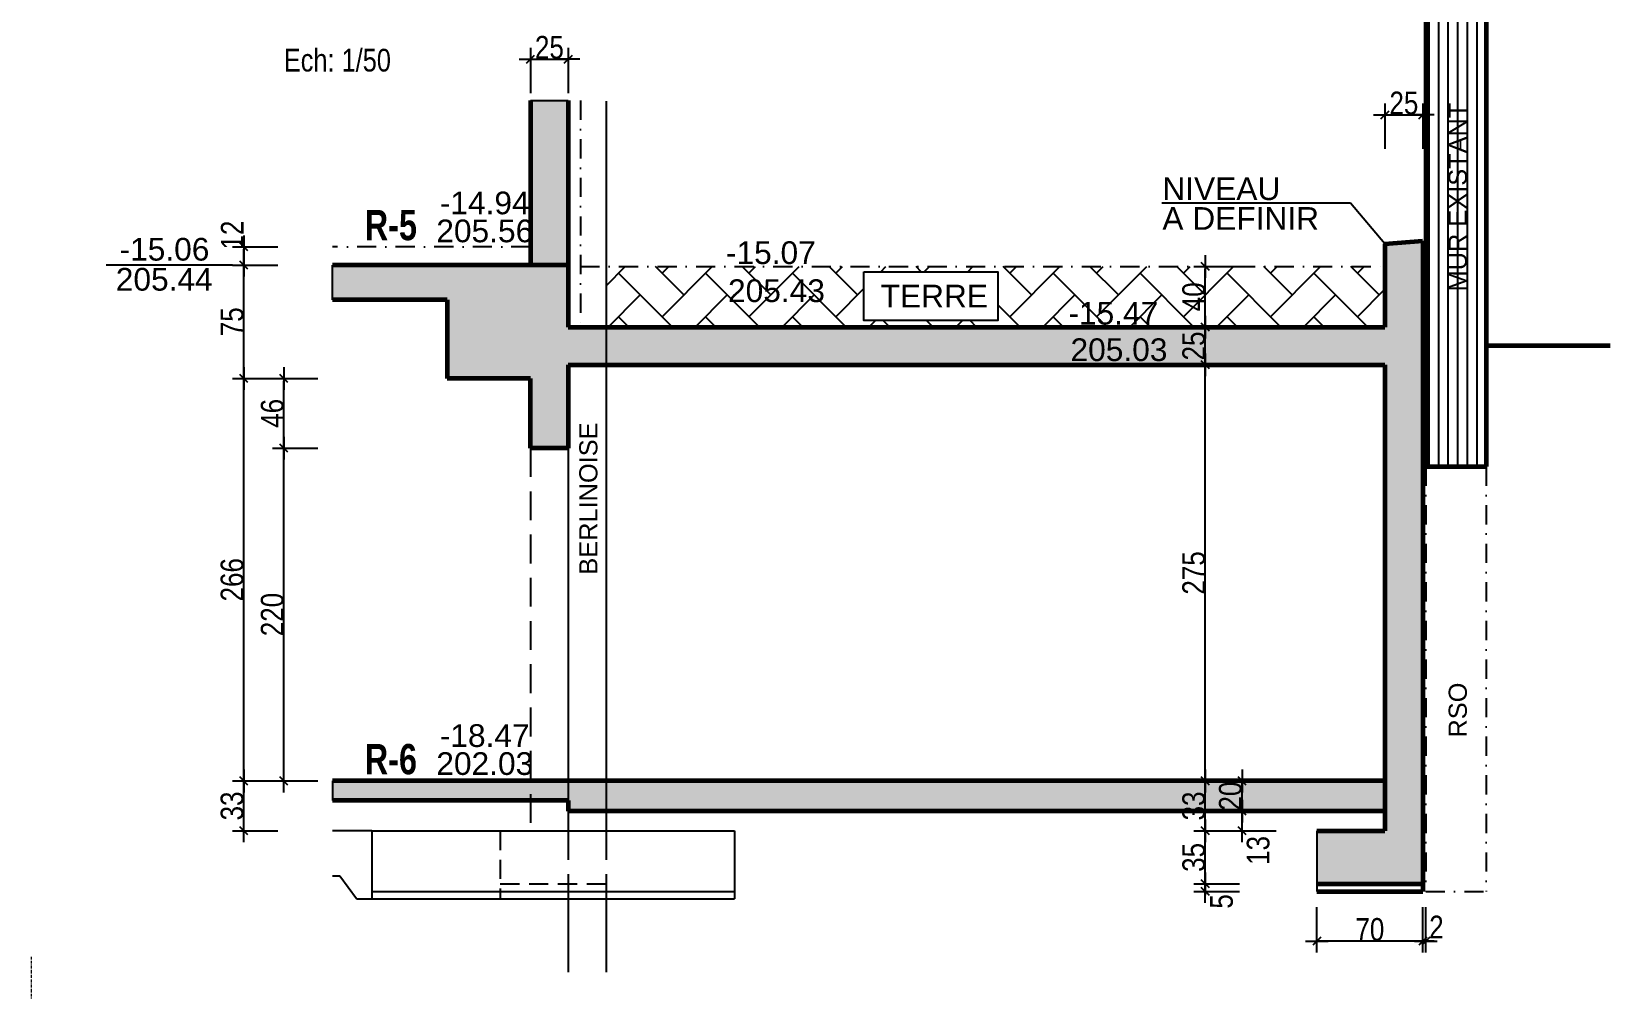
# Model space of a CAD drawing. Header units: millimetres. Extents: x -26249 to 60250, y -21218 to 23336.
# Drawn here: x 8864 to 9909, y -1192 to -559 of the extents above; entities that cross this region are included whole.
import ezdxf
from ezdxf.enums import TextEntityAlignment as Align

# ---------------------------------------------------------------- set-up
doc = ezdxf.new("R2010")
doc.units = ezdxf.units.MM
for name, pattern in [('CACHEX2', [19.05, 12.7, -6.35]), ('Style de ligne -6', [1.04164, 0.625, -0.20828, 0.06943, -0.13893]), ('TIRETPTX2', [50.8, 25.4, -12.7, 0, -12.7])]:
    doc.linetypes.add(name, pattern=pattern)
for name, color, linetype in [('01_cote_gen', 4, 'Continuous'), ('01_linteaux', 2, 'Continuous'), ('01_poch_murs', 253, 'Continuous'), ('01_texte', 230, 'Continuous'), ('AA_COTES', 2, 'Continuous')]:
    doc.layers.add(name, color=color, linetype=linetype)
doc.layers.add('01_murs_coup', color=5, linetype='Continuous', lineweight=60)
doc.layers.add('B Général', color=7, linetype='Continuous', lineweight=5)
doc.styles.add('impact', font='impact.ttf')
doc.styles.add('MATTE_TXT', font='arial.ttf')
doc.styles.add('STYLE2', font='ARIALN.TTF')
doc.dimstyles.new('JB50', dxfattribs={"dimscale": 0.1, "dimtxt": 150, "dimasz": 15, "dimexe": 0.1, "dimexo": 0.1, "dimgap": 0.09, "dimtad": 1, "dimdec": 1, "dimdsep": 46, "dimtxsty": 'STYLE2', "dimblk1": 'BOND_G', "dimblk2": 'BOND_D', "dimsah": 1, "dimcen": 1.5, "dimdle": 0.01, "dimse1": 1, "dimse2": 1, "dimclrd": 4, "dimclre": 2, "dimclrt": 6, "dimazin": 2, "dimtfac": 2.333333, "dimtdec": 1, "dimtix": 1, "dimtmove": 2, "dimatfit": 3, "dimldrblk": 'BOND_G', "dimfxl": 1, "dimtolj": 1, "dimtzin": 0, "dimarcsym": 0})

# ---------------------------------------------------------------- blocks, each defined once
blk = doc.blocks.new('BOND_G')
at = {"layer": 'AA_COTES', "color": 0}
for p, q in [((0, -5), (0, 15)), ((5, 0), (-5, 0)), ((1.77, 1.77), (-1.77, -1.77))]:
    blk.add_line(p, q, dxfattribs=at)
blk = doc.blocks.new('BOND_D')
at = {"layer": 'AA_COTES', "color": 0}
for p, q in [((5, 0), (-5, 0)), ((-1.77, -1.77), (1.77, 1.77)), ((0, 5), (0, -15))]:
    blk.add_line(p, q, dxfattribs=at)
blk = doc.blocks.new('*D1173')
at = {"layer": '01_cote_gen', "color": 4, "lineweight": -2, "transparency": 16777216}
blk.add_line((9639.7, -1052.5), (9639.7, -780.5), dxfattribs=at)
at = {"layer": 'Defpoints', "color": 0, "transparency": 16777216}
for p in [(9639.7, -779), (9727.9, -779), (9727.9, -1054)]:
    blk.add_point(p, dxfattribs=at)
at = {"layer": '01_cote_gen', "color": 4, "lineweight": -2, "transparency": 16777216, "xscale": 1.5, "yscale": 1.5, "zscale": 1.5}
for name, p, rotation in [('BOND_D', (9639.7, -779), 90), ('BOND_G', (9639.7, -1054), 270)]:
    blk.add_blockref(name, p, dxfattribs=dict(at, rotation=rotation))
at = {"layer": '01_cote_gen', "color": 6, "transparency": 16777216, "insert": (9632.1, -916.5), "char_height": 15, "attachment_point": 5, "rotation": 90, "style": 'STYLE2'}
blk.add_mtext('\\A1;275', dxfattribs=at)
blk = doc.blocks.new('*D1180')
at = {"layer": '01_cote_gen', "color": 4, "lineweight": -2, "transparency": 16777216}
blk.add_line((9639.7, -1085.4), (9639.7, -1055.5), dxfattribs=at)
at = {"layer": 'Defpoints', "color": 0, "transparency": 16777216}
for p in [(9639.7, -1054), (9662.2, -1054), (9713.5, -1086.9)]:
    blk.add_point(p, dxfattribs=at)
at = {"layer": '01_cote_gen', "color": 4, "lineweight": -2, "transparency": 16777216, "xscale": 1.5, "yscale": 1.5, "zscale": 1.5}
for name, p, rotation in [('BOND_D', (9639.7, -1054), 90), ('BOND_G', (9639.7, -1086.9), 270)]:
    blk.add_blockref(name, p, dxfattribs=dict(at, rotation=rotation))
at = {"layer": '01_cote_gen', "color": 6, "transparency": 16777216, "insert": (9632.1, -1070.5), "char_height": 15, "attachment_point": 5, "rotation": 90, "style": 'STYLE2'}
blk.add_mtext('\\A1;33', dxfattribs=at)
blk = doc.blocks.new('*D1181')
at = {"layer": '01_cote_gen', "color": 4, "lineweight": -2, "transparency": 16777216}
blk.add_line((9639.7, -1120.5), (9639.7, -1088.4), dxfattribs=at)
at = {"layer": 'Defpoints', "color": 0, "transparency": 16777216}
for p in [(9639.7, -1086.9), (9713.5, -1086.9), (9713.5, -1122)]:
    blk.add_point(p, dxfattribs=at)
at = {"layer": '01_cote_gen', "color": 4, "lineweight": -2, "transparency": 16777216, "xscale": 1.5, "yscale": 1.5, "zscale": 1.5}
for name, p, rotation in [('BOND_D', (9639.7, -1086.9), 90), ('BOND_G', (9639.7, -1122), 270)]:
    blk.add_blockref(name, p, dxfattribs=dict(at, rotation=rotation))
at = {"layer": '01_cote_gen', "color": 6, "transparency": 16777216, "insert": (9632.1, -1104.5), "char_height": 15, "attachment_point": 5, "rotation": 90, "style": 'STYLE2'}
blk.add_mtext('\\A1;35', dxfattribs=at)
blk = doc.blocks.new('*D1182')
at = {"layer": '01_cote_gen', "color": 4, "lineweight": -2, "transparency": 16777216}
blk.add_line((9639.7, -777.5), (9639.7, -755.5), dxfattribs=at)
at = {"layer": 'Defpoints', "color": 0, "transparency": 16777216}
for p in [(9639.7, -754), (9681.2, -754), (9681.2, -779)]:
    blk.add_point(p, dxfattribs=at)
at = {"layer": '01_cote_gen', "color": 4, "lineweight": -2, "transparency": 16777216, "xscale": 1.5, "yscale": 1.5, "zscale": 1.5}
for name, p, rotation in [('BOND_D', (9639.7, -754), 90), ('BOND_G', (9639.7, -779), 270)]:
    blk.add_blockref(name, p, dxfattribs=dict(at, rotation=rotation))
at = {"layer": '01_cote_gen', "color": 6, "transparency": 16777216, "insert": (9632.1, -766.5), "char_height": 15, "attachment_point": 5, "rotation": 90, "style": 'STYLE2'}
blk.add_mtext('\\A1;25', dxfattribs=at)
blk = doc.blocks.new('*D1183')
at = {"layer": '01_cote_gen', "color": 4, "lineweight": -2, "transparency": 16777216}
blk.add_line((9639.7, -752.5), (9639.7, -715.5), dxfattribs=at)
at = {"layer": 'Defpoints', "color": 0, "transparency": 16777216}
for p in [(9639.7, -714), (9662.2, -714), (9662.2, -754)]:
    blk.add_point(p, dxfattribs=at)
at = {"layer": '01_cote_gen', "color": 4, "lineweight": -2, "transparency": 16777216, "xscale": 1.5, "yscale": 1.5, "zscale": 1.5}
for name, p, rotation in [('BOND_D', (9639.7, -714), 90), ('BOND_G', (9639.7, -754), 270)]:
    blk.add_blockref(name, p, dxfattribs=dict(at, rotation=rotation))
at = {"layer": '01_cote_gen', "color": 6, "transparency": 16777216, "insert": (9632.1, -734), "char_height": 15, "attachment_point": 5, "rotation": 90, "style": 'STYLE2'}
blk.add_mtext('\\A1;40', dxfattribs=at)
blk = doc.blocks.new('*D1184')
at = {"layer": '01_cote_gen', "color": 4, "lineweight": -2, "transparency": 16777216}
blk.add_line((9003.9, -1052.5), (9003.9, -789.5), dxfattribs=at)
at = {"layer": 'Defpoints', "color": 0, "transparency": 16777216}
for p in [(9003.9, -788), (9127.7, -788), (9107.2, -1054)]:
    blk.add_point(p, dxfattribs=at)
at = {"layer": '01_cote_gen', "color": 4, "lineweight": -2, "transparency": 16777216, "xscale": 1.5, "yscale": 1.5, "zscale": 1.5}
for name, p, rotation in [('BOND_D', (9003.9, -788), 90), ('BOND_G', (9003.9, -1054), 270)]:
    blk.add_blockref(name, p, dxfattribs=dict(at, rotation=rotation))
at = {"layer": '01_cote_gen', "color": 6, "transparency": 16777216, "insert": (8996.2, -921), "char_height": 15, "attachment_point": 5, "rotation": 90, "style": 'STYLE2'}
blk.add_mtext('\\A1;266', dxfattribs=at)
blk = doc.blocks.new('*D1185')
at = {"layer": '01_cote_gen', "color": 4, "lineweight": -2, "transparency": 16777216}
blk.add_line((9003.9, -786.5), (9003.9, -714.5), dxfattribs=at)
at = {"layer": 'Defpoints', "color": 0, "transparency": 16777216}
for p in [(9003.9, -713), (9102.3, -713), (9124.6, -788)]:
    blk.add_point(p, dxfattribs=at)
at = {"layer": '01_cote_gen', "color": 4, "lineweight": -2, "transparency": 16777216, "xscale": 1.5, "yscale": 1.5, "zscale": 1.5}
for name, p, rotation in [('BOND_D', (9003.9, -713), 90), ('BOND_G', (9003.9, -788), 270)]:
    blk.add_blockref(name, p, dxfattribs=dict(at, rotation=rotation))
at = {"layer": '01_cote_gen', "color": 6, "transparency": 16777216, "insert": (8996.2, -750.5), "char_height": 15, "attachment_point": 5, "rotation": 90, "style": 'STYLE2'}
blk.add_mtext('\\A1;75', dxfattribs=at)
blk = doc.blocks.new('*D1186')
at = {"layer": '01_cote_gen', "color": 4, "lineweight": -2, "transparency": 16777216}
blk.add_line((9003.9, -711.5), (9003.9, -702.5), dxfattribs=at)
at = {"layer": 'Defpoints', "color": 0, "transparency": 16777216}
for p in [(9003.9, -701), (9075.3, -701), (9075.3, -713)]:
    blk.add_point(p, dxfattribs=at)
at = {"layer": '01_cote_gen', "color": 4, "lineweight": -2, "transparency": 16777216, "xscale": 1.5, "yscale": 1.5, "zscale": 1.5}
for name, p, rotation in [('BOND_D', (9003.9, -701), 90), ('BOND_G', (9003.9, -713), 270)]:
    blk.add_blockref(name, p, dxfattribs=dict(at, rotation=rotation))
at = {"layer": '01_cote_gen', "color": 6, "transparency": 16777216, "insert": (8996.3, -693.2), "char_height": 15, "attachment_point": 5, "rotation": 90, "style": 'STYLE2'}
blk.add_mtext('\\A1;12', dxfattribs=at)
blk = doc.blocks.new('*D1187')
at = {"layer": '01_cote_gen', "color": 4, "lineweight": -2, "transparency": 16777216}
blk.add_line((9782, -1159.9), (9715, -1159.9), dxfattribs=at)
at = {"layer": 'Defpoints', "color": 0, "transparency": 16777216}
for p in [(9713.5, -1127), (9783.5, -1127), (9713.5, -1159.9)]:
    blk.add_point(p, dxfattribs=at)
at = {"layer": '01_cote_gen', "color": 4, "lineweight": -2, "transparency": 16777216, "xscale": 1.5, "yscale": 1.5, "zscale": 1.5, "rotation": 180}
blk.add_blockref('BOND_D', (9713.5, -1159.9), dxfattribs=at)
at = {"layer": '01_cote_gen', "color": 4, "lineweight": -2, "transparency": 16777216, "xscale": 1.5, "yscale": 1.5, "zscale": 1.5}
blk.add_blockref('BOND_G', (9783.5, -1159.9), dxfattribs=at)
at = {"layer": '01_cote_gen', "color": 6, "transparency": 16777216, "insert": (9748.5, -1152.2), "char_height": 15, "attachment_point": 5, "style": 'STYLE2'}
blk.add_mtext('\\A1;70', dxfattribs=at)
blk = doc.blocks.new('*D1175')
at = {"layer": '01_cote_gen', "color": 4, "lineweight": -2, "transparency": 16777216}
for p, q in [((9782, -1159.9), (9780.5, -1159.9)), ((9783.5, -1159.9), (9785.5, -1159.9)), ((9787, -1159.9), (9788.5, -1159.9))]:
    blk.add_line(p, q, dxfattribs=at)
at = {"layer": 'Defpoints', "color": 0, "transparency": 16777216}
for p in [(9783.5, -1127), (9785.5, -1127), (9785.5, -1159.9)]:
    blk.add_point(p, dxfattribs=at)
at = {"layer": '01_cote_gen', "color": 4, "lineweight": -2, "transparency": 16777216, "xscale": 1.5, "yscale": 1.5, "zscale": 1.5}
blk.add_blockref('BOND_G', (9783.5, -1159.9), dxfattribs=at)
at = {"layer": '01_cote_gen', "color": 4, "lineweight": -2, "transparency": 16777216, "xscale": 1.5, "yscale": 1.5, "zscale": 1.5, "rotation": 180}
blk.add_blockref('BOND_D', (9785.5, -1159.9), dxfattribs=at)
at = {"layer": '01_cote_gen', "color": 6, "transparency": 16777216, "insert": (9792.5, -1150.5), "char_height": 15, "attachment_point": 5, "style": 'STYLE2'}
blk.add_mtext('\\A1;2', dxfattribs=at)
blk = doc.blocks.new('*D1176')
at = {"layer": '01_cote_gen', "color": 4, "lineweight": -2, "transparency": 16777216}
blk.add_line((9760, -613.7), (9782, -613.7), dxfattribs=at)
at = {"layer": 'Defpoints', "color": 0, "transparency": 16777216}
for p in [(9783.5, -613.7), (9758.5, -699), (9783.5, -697)]:
    blk.add_point(p, dxfattribs=at)
at = {"layer": '01_cote_gen', "color": 4, "lineweight": -2, "transparency": 16777216, "xscale": 1.5, "yscale": 1.5, "zscale": 1.5, "rotation": 180}
blk.add_blockref('BOND_G', (9758.5, -613.7), dxfattribs=at)
at = {"layer": '01_cote_gen', "color": 4, "lineweight": -2, "transparency": 16777216, "xscale": 1.5, "yscale": 1.5, "zscale": 1.5}
blk.add_blockref('BOND_D', (9783.5, -613.7), dxfattribs=at)
at = {"layer": '01_cote_gen', "color": 6, "transparency": 16777216, "insert": (9771, -606), "char_height": 15, "attachment_point": 5, "style": 'STYLE2'}
blk.add_mtext('\\A1;25', dxfattribs=at)
blk = doc.blocks.new('*D1177')
at = {"layer": '01_cote_gen', "color": 4, "lineweight": -2, "transparency": 16777216}
blk.add_line((9003.9, -1085.5), (9003.9, -1055.5), dxfattribs=at)
at = {"layer": 'Defpoints', "color": 0, "transparency": 16777216}
for p in [(9003.9, -1054), (9119.2, -1054), (9098.7, -1087)]:
    blk.add_point(p, dxfattribs=at)
at = {"layer": '01_cote_gen', "color": 4, "lineweight": -2, "transparency": 16777216, "xscale": 1.5, "yscale": 1.5, "zscale": 1.5}
for name, p, rotation in [('BOND_D', (9003.9, -1054), 90), ('BOND_G', (9003.9, -1087), 270)]:
    blk.add_blockref(name, p, dxfattribs=dict(at, rotation=rotation))
at = {"layer": '01_cote_gen', "color": 6, "transparency": 16777216, "insert": (8996.2, -1070.5), "char_height": 15, "attachment_point": 5, "rotation": 90, "style": 'STYLE2'}
blk.add_mtext('\\A1;33', dxfattribs=at)
blk = doc.blocks.new('*D1178')
at = {"layer": '01_cote_gen', "color": 4, "lineweight": -2, "transparency": 16777216}
blk.add_line((9664, -1085.4), (9664, -1075.5), dxfattribs=at)
at = {"layer": 'Defpoints', "color": 0, "transparency": 16777216}
for p in [(9664, -1074), (9713.5, -1074), (9713.5, -1086.9)]:
    blk.add_point(p, dxfattribs=at)
at = {"layer": '01_cote_gen', "color": 4, "lineweight": -2, "transparency": 16777216, "xscale": 1.5, "yscale": 1.5, "zscale": 1.5}
for name, p, rotation in [('BOND_D', (9664, -1074), 90), ('BOND_G', (9664, -1086.9), 270)]:
    blk.add_blockref(name, p, dxfattribs=dict(at, rotation=rotation))
at = {"layer": '01_cote_gen', "color": 6, "transparency": 16777216, "insert": (9674.7, -1099.9), "char_height": 15, "attachment_point": 5, "rotation": 90, "style": 'STYLE2'}
blk.add_mtext('\\A1;13', dxfattribs=at)
blk = doc.blocks.new('*D1179')
at = {"layer": '01_cote_gen', "color": 4, "lineweight": -2, "transparency": 16777216}
blk.add_line((9664, -1072.5), (9664, -1055.5), dxfattribs=at)
at = {"layer": 'Defpoints', "color": 0, "transparency": 16777216}
for p in [(9664, -1054), (9679.5, -1054), (9675.8, -1074)]:
    blk.add_point(p, dxfattribs=at)
at = {"layer": '01_cote_gen', "color": 4, "lineweight": -2, "transparency": 16777216, "xscale": 1.5, "yscale": 1.5, "zscale": 1.5}
for name, p, rotation in [('BOND_D', (9664, -1054), 90), ('BOND_G', (9664, -1074), 270)]:
    blk.add_blockref(name, p, dxfattribs=dict(at, rotation=rotation))
at = {"layer": '01_cote_gen', "color": 6, "transparency": 16777216, "insert": (9656.3, -1064), "char_height": 15, "attachment_point": 5, "rotation": 90, "style": 'STYLE2'}
blk.add_mtext('\\A1;20', dxfattribs=at)
blk = doc.blocks.new('*D1174')
at = {"layer": '01_cote_gen', "color": 4, "lineweight": -2, "transparency": 16777216}
blk.add_line((9639.7, -1125.5), (9639.7, -1123.5), dxfattribs=at)
at = {"layer": 'Defpoints', "color": 0, "transparency": 16777216}
for p in [(9639.7, -1122), (9713.5, -1122), (9713.5, -1127)]:
    blk.add_point(p, dxfattribs=at)
at = {"layer": '01_cote_gen', "color": 4, "lineweight": -2, "transparency": 16777216, "xscale": 1.5, "yscale": 1.5, "zscale": 1.5}
for name, p, rotation in [('BOND_D', (9639.7, -1122), 90), ('BOND_G', (9639.7, -1127), 270)]:
    blk.add_blockref(name, p, dxfattribs=dict(at, rotation=rotation))
at = {"layer": '01_cote_gen', "color": 6, "transparency": 16777216, "insert": (9650.5, -1133.6), "char_height": 15, "attachment_point": 5, "rotation": 90, "style": 'STYLE2'}
blk.add_mtext('\\A1;5', dxfattribs=at)
blk = doc.blocks.new('*D1208')
at = {"layer": '01_cote_gen', "color": 4, "lineweight": -2, "transparency": 16777216}
blk.add_line((9030.4, -832.5), (9030.4, -789.5), dxfattribs=at)
at = {"layer": 'Defpoints', "color": 0, "transparency": 16777216}
for p in [(9030.4, -788), (9179.3, -788), (9193.5, -834)]:
    blk.add_point(p, dxfattribs=at)
at = {"layer": '01_cote_gen', "color": 4, "lineweight": -2, "transparency": 16777216, "xscale": 1.5, "yscale": 1.5, "zscale": 1.5}
for name, p, rotation in [('BOND_D', (9030.4, -788), 90), ('BOND_G', (9030.4, -834), 270)]:
    blk.add_blockref(name, p, dxfattribs=dict(at, rotation=rotation))
at = {"layer": '01_cote_gen', "color": 6, "transparency": 16777216, "insert": (9022.8, -811), "char_height": 15, "attachment_point": 5, "rotation": 90, "style": 'STYLE2'}
blk.add_mtext('\\A1;46', dxfattribs=at)
blk = doc.blocks.new('*D1209')
at = {"layer": '01_cote_gen', "color": 4, "lineweight": -2, "transparency": 16777216}
blk.add_line((9030.4, -1052.5), (9030.4, -835.5), dxfattribs=at)
at = {"layer": 'Defpoints', "color": 0, "transparency": 16777216}
for p in [(9030.4, -834), (9052.9, -834), (9058.9, -1054)]:
    blk.add_point(p, dxfattribs=at)
at = {"layer": '01_cote_gen', "color": 4, "lineweight": -2, "transparency": 16777216, "xscale": 1.5, "yscale": 1.5, "zscale": 1.5}
for name, p, rotation in [('BOND_D', (9030.4, -834), 90), ('BOND_G', (9030.4, -1054), 270)]:
    blk.add_blockref(name, p, dxfattribs=dict(at, rotation=rotation))
at = {"layer": '01_cote_gen', "color": 6, "transparency": 16777216, "insert": (9022.8, -944), "char_height": 15, "attachment_point": 5, "rotation": 90, "style": 'STYLE2'}
blk.add_mtext('\\A1;220', dxfattribs=at)
blk = doc.blocks.new('*D1245')
at = {"layer": '01_cote_gen', "color": 4, "lineweight": -2, "transparency": 16777216}
blk.add_line((9195, -576.9), (9217, -576.9), dxfattribs=at)
at = {"layer": 'Defpoints', "color": 0, "transparency": 16777216}
for p in [(9218.5, -576.9), (9193.5, -604.3), (9218.5, -604.3)]:
    blk.add_point(p, dxfattribs=at)
at = {"layer": '01_cote_gen', "color": 4, "lineweight": -2, "transparency": 16777216, "xscale": 1.5, "yscale": 1.5, "zscale": 1.5, "rotation": 180}
blk.add_blockref('BOND_G', (9193.5, -576.9), dxfattribs=at)
at = {"layer": '01_cote_gen', "color": 4, "lineweight": -2, "transparency": 16777216, "xscale": 1.5, "yscale": 1.5, "zscale": 1.5}
blk.add_blockref('BOND_D', (9218.5, -576.9), dxfattribs=at)
at = {"layer": '01_cote_gen', "color": 6, "transparency": 16777216, "insert": (9206, -569.2), "char_height": 15, "attachment_point": 5, "style": 'STYLE2'}
blk.add_mtext('\\A1;25', dxfattribs=at)

msp = doc.modelspace()

# ---------------------------------------------------------------- hatches: boundary and pattern name
at = {"layer": '01_poch_murs'}
h = msp.add_hatch(dxfattribs=at)
h.set_pattern_fill('ANSI31', color=256, scale=2, angle=45)
h.set_pattern_definition([(90, (-12456.4026, -2326.18), (-6.35, 1e-15), [])])
h.paths.add_polyline_path([(9825.478, -466.195), (9785.478, -466.195), (9785.478, -846.195), (9825.478, -846.195)])
h.paths.add_polyline_path([(9815.907, -733.548), (9815.907, -602.538), (9797.293, -602.538), (9797.293, -733.548)], flags=24)
h = msp.add_hatch(color=256, dxfattribs=at)
h.dxf.hatch_style = 1
h.paths.add_polyline_path([(9218.478, -604.327), (9193.478, -604.327), (9193.478, -713.012), (9218.478, -713.012)])
h = msp.add_hatch(color=256, dxfattribs=at)
h.dxf.hatch_style = 1
h.paths.add_polyline_path([(9783.478, -697.012), (9758.478, -699.012), (9758.478, -754.012), (9218.478, -754.012), (9218.478, -713.012), (9062.62, -713.012), (9062.62, -736.012), (9138.478, -736.012), (9138.478, -788.012), (9193.478, -788.012), (9193.478, -834.012), (9218.478, -834.012), (9218.478, -779.013), (9758.478, -779.013), (9758.478, -1086.948), (9713.478, -1086.948), (9713.478, -1121.955), (9783.478, -1121.955)])
h.paths.add_polyline_path([(9758.478, -1053.982), (9062.62, -1053.982), (9062.62, -1066.982), (9218.478, -1066.982), (9218.478, -1073.982), (9758.478, -1073.982)], flags=17)
h.paths.add_polyline_path([(9088.478, -1086.982), (9088.478, -1126.982)])
h = msp.add_hatch(dxfattribs=at)
h.set_pattern_fill('AR-HBONE', color=256, scale=0.2)
h.set_pattern_definition([(45, (-2616.599, 0), (3e-15, 28.73682), [60.96, -20.32]), (135, (-2602.23, 14.368), (3e-15, 28.73682), [60.96, -20.32])])
h.paths.add_polyline_path([(9758.478, -714.012), (9243.478, -714.012), (9243.478, -754.012), (9758.478, -754.012)])
h.paths.add_polyline_path([(9502.528, -749.698), (9413.938, -749.698), (9413.938, -717.405), (9502.528, -717.405)], flags=16)
h.paths.add_polyline_path([(9647.598, -746.991), (9647.598, -720.378), (9616.371, -720.378), (9616.371, -746.991)], flags=24)
h.paths.add_polyline_path([(9320.255, -741.559), (9392.011, -741.559), (9392.011, -718.568), (9320.255, -718.568)], flags=24)
h.paths.add_polyline_path([(9545.357, -756.415), (9612.432, -756.415), (9612.432, -733.439), (9545.357, -733.439)], flags=9)
h.paths.add_polyline_path([(9421.233, -744.756), (9499.753, -744.756), (9499.753, -722.256), (9421.233, -722.256)], flags=8)

# ---------------------------------------------------------------- linework, layer by layer
at = {"layer": '01_linteaux', "linetype": 'TIRETPTX2', "ltscale": 0.5}
for p, q in [((9226.478, -604.327), (9226.478, -754.012)), ((9193.478, -701.012), (9062.62, -701.012)), ((9226.478, -714.012), (9758.478, -714.012)), ((9785.478, -846.195), (9785.478, -1126.955)), ((9825.478, -846.195), (9825.478, -1126.955)), ((9785.478, -1126.955), (9825.478, -1126.955))]:
    msp.add_line(p, q, dxfattribs=at)
at = {"layer": '01_linteaux'}
for p, q in [((9243.478, -604.704), (9243.478, -1086.982)), ((9218.478, -834.012), (9218.478, -1066.982)), ((9218.478, -1073.982), (9218.478, -1086.982)), ((9088.478, -1086.982), (9062.62, -1086.982)), ((9088.478, -1086.982), (9328.478, -1086.982)), ((9088.478, -1086.982), (9088.478, -1131.982)), ((9328.478, -1086.982), (9328.478, -1131.982)), ((9067.511, -1116.982), (9062.62, -1116.982)), ((9078.478, -1131.982), (9067.511, -1116.982)), ((9088.478, -1126.982), (9328.478, -1126.982)), ((9078.478, -1131.982), (9088.478, -1131.982)), ((9088.478, -1131.982), (9328.478, -1131.982)), ((9218.478, -1131.982), (9218.478, -1180.443)), ((9243.478, -1131.982), (9243.478, -1180.394))]:
    msp.add_line(p, q, dxfattribs=at)
at = {"layer": '01_linteaux', "linetype": 'CACHEX2', "ltscale": 1.5}
for p, q in [((9193.478, -834.012), (9193.478, -1086.982)), ((9218.478, -1086.982), (9218.478, -1131.982)), ((9243.478, -1086.982), (9243.478, -1131.982))]:
    msp.add_line(p, q, dxfattribs=at)
at = {"layer": '01_linteaux', "linetype": 'CACHEX2'}
for p, q in [((9173.478, -1086.982), (9173.478, -1131.982)), ((9173.478, -1121.982), (9243.478, -1121.982))]:
    msp.add_line(p, q, dxfattribs=at)
at = {"layer": '01_murs_coup'}
for p, q in [((9785.478, -466.195), (9785.478, -846.195)), ((9825.478, -466.195), (9825.478, -846.195)), ((9193.478, -604.327), (9193.478, -713.012)), ((9218.478, -604.327), (9218.478, -754.012)), ((9758.478, -699.012), (9783.478, -697.012)), ((9758.478, -699.012), (9758.478, -754.012)), ((9783.478, -697.012), (9783.478, -1126.955)), ((9218.478, -713.012), (9062.62, -713.012)), ((9138.478, -736.012), (9062.62, -736.012)), ((9138.478, -736.012), (9138.478, -788.012)), ((9218.478, -754.012), (9758.478, -754.012)), ((9825.478, -766.195), (9907.36, -766.195)), ((9218.478, -779.013), (9218.478, -834.012)), ((9218.478, -779.013), (9758.478, -779.013)), ((9758.478, -779.013), (9758.478, -1086.948)), ((9193.478, -788.012), (9138.478, -788.012)), ((9193.478, -834.012), (9193.478, -788.012)), ((9218.478, -834.012), (9193.478, -834.012)), ((9785.478, -846.195), (9825.478, -846.195)), ((9758.478, -1053.982), (9062.62, -1053.982)), ((9218.478, -1066.982), (9062.62, -1066.982)), ((9218.478, -1066.982), (9218.478, -1073.982)), ((9758.478, -1073.982), (9218.478, -1073.982)), ((9713.478, -1086.948), (9758.478, -1086.948)), ((9713.478, -1121.955), (9783.478, -1121.955)), ((9713.478, -1126.955), (9783.478, -1126.955))]:
    msp.add_line(p, q, dxfattribs=at)
at = {"layer": '01_murs_coup', "const_width": 3}
msp.add_lwpolyline([(9825.478, -766.195), (9907.36, -766.195)], dxfattribs=at)
at = {"layer": '01_poch_murs'}
for p, q in [((9193.478, -604.327), (9218.478, -604.327)), ((9062.62, -736.012), (9062.62, -713.012)), ((9062.62, -1053.982), (9062.62, -1066.982)), ((9713.478, -1086.948), (9713.478, -1126.955))]:
    msp.add_line(p, q, dxfattribs=at)
at = {"layer": '01_texte'}
for p, q in [((9735.725, -672.051), (9610.838, -672.051)), ((9758.478, -699.012), (9735.725, -672.051)), ((8996.38, -713.012), (8913, -713.012))]:
    msp.add_line(p, q, dxfattribs=at)
msp.add_lwpolyline([(9413.938, -717.405), (9502.528, -717.405), (9502.528, -749.698), (9413.938, -749.698)], close=True, dxfattribs=at)
at = {"layer": 'B Général', "color": 1, "linetype": 'Style de ligne -6', "lineweight": 13, "ltscale": 3, "true_color": 0xff0000}
msp.add_line((8863.613, -4165.19), (8863.613, -1170.187), dxfattribs=at)

# ---------------------------------------------------------------- texts
at = {"layer": '01_texte', "style": 'MATTE_TXT', "width": 0.8}
msp.add_text('Ech: 1/50', height=15, dxfattribs=at).set_placement((9065.788, -589.605), align=Align.BOTTOM_CENTER)
at = {"layer": '01_texte', "style": 'MATTE_TXT'}
for s, p in [('MUR EXISTANT', (9812.6, -730.446)), ('BERLINOISE', (9237.736, -917.647)), ('RSO', (9812.6, -1025.294))]:
    msp.add_text(s, height=12, rotation=90, dxfattribs=at).set_placement(p)
at = {"layer": '01_texte'}
for s, height, style, p in [('NIVEAU', 15, 'MATTE_TXT', (9611.285, -670.043)), ('-14.94', 15, 'MATTE_TXT', (9133.515, -679.444)), ('R-5', 20, 'impact', (9083.875, -696.583)), ('A DEFINIR', 15, 'MATTE_TXT', (9611.285, -689.732)), ('205.56', 15, 'MATTE_TXT', (9131.202, -697.949)), ('-15.06', 15, 'MATTE_TXT', (8921.764, -710.066)), ('-15.07', 15, 'MATTE_TXT', (9322.708, -712.33)), ('205.44', 15, 'MATTE_TXT', (8919.279, -729.932)), ('205.43', 15, 'MATTE_TXT', (9324.087, -737.461)), ('TERRE', 15, 'MATTE_TXT', (9424.983, -741.006)), ('-15.47', 15, 'MATTE_TXT', (9549.186, -752.33)), ('205.03', 15, 'MATTE_TXT', (9550.565, -776.461)), ('-18.47', 15, 'MATTE_TXT', (9133.515, -1031.492)), ('R-6', 20, 'impact', (9083.875, -1049.553)), ('202.03', 15, 'MATTE_TXT', (9131.202, -1049.997))]:
    msp.add_text(s, height=height, dxfattribs=dict(at, style=style)).set_placement(p)

# ---------------------------------------------------------------- dimensions: what is measured, and where the dimension line sits
at = {"layer": '01_cote_gen'}
for base, p1, p2, picture, middle in [((9218.478, -576.915), (9193.478, -604.327), (9218.478, -604.327), '*D1245', (9205.978, -569.248)), ((9783.478, -613.677), (9758.478, -699.012), (9783.478, -697.012), '*D1176', (9770.978, -606.009)), ((9713.478, -1159.911), (9783.478, -1126.955), (9713.478, -1126.955), '*D1187', (9748.478, -1152.243))]:
    dim = msp.add_linear_dim(base=base, p1=p1, p2=p2, dimstyle='JB50', dxfattribs=at)
    dim.commit()
    dim.dimension.update_dxf_attribs({"geometry": picture, "text_midpoint": middle})
for base, p1, p2, picture, middle in [((9003.88, -701.012), (9075.252, -713.012), (9075.252, -701.012), '*D1186', (8996.341, -693.236)), ((9663.999, -1073.982), (9713.478, -1086.948), (9713.478, -1073.982), '*D1178', (9674.661, -1099.875)), ((9639.734, -1121.955), (9713.478, -1126.955), (9713.478, -1121.955), '*D1174', (9650.46, -1133.599))]:
    dim = msp.add_linear_dim(base=base, p1=p1, p2=p2, angle=90, dimstyle='JB50', dxfattribs=at)
    dim.commit()
    dim.dimension.update_dxf_attribs({"geometry": picture, "text_midpoint": middle, "dimtype": 160})
for base, p1, p2, picture, middle in [((9003.88, -713.012), (9124.627, -788.012), (9102.323, -713.012), '*D1185', (8996.243, -750.512)), ((9639.734, -714.012), (9662.234, -754.012), (9662.234, -714.012), '*D1183', (9632.066, -734.012)), ((9639.734, -754.012), (9681.207, -779.013), (9681.207, -754.012), '*D1182', (9632.066, -766.512)), ((9639.734, -779.013), (9727.865, -1053.982), (9727.865, -779.013), '*D1173', (9632.066, -916.497)), ((9003.88, -788.012), (9107.245, -1053.982), (9127.703, -788.012), '*D1184', (8996.213, -920.997)), ((9030.443, -788.012), (9193.478, -834.012), (9179.311, -788.012), '*D1208', (9022.775, -811.012)), ((9030.443, -834.012), (9058.908, -1053.982), (9052.943, -834.012), '*D1209', (9022.775, -943.997)), ((9003.88, -1053.982), (9098.726, -1086.982), (9119.192, -1053.982), '*D1177', (8996.213, -1070.482)), ((9639.734, -1053.982), (9713.478, -1086.948), (9662.234, -1053.982), '*D1180', (9632.066, -1070.465)), ((9663.999, -1053.982), (9675.782, -1073.982), (9679.492, -1053.982), '*D1179', (9656.331, -1063.982)), ((9639.734, -1086.948), (9713.478, -1121.955), (9713.478, -1086.948), '*D1181', (9632.066, -1104.452))]:
    dim = msp.add_linear_dim(base=base, p1=p1, p2=p2, angle=90, dimstyle='JB50', dxfattribs=at)
    dim.commit()
    dim.dimension.update_dxf_attribs({"geometry": picture, "text_midpoint": middle})
dim = msp.add_linear_dim(base=(9785.478, -1159.911), p1=(9783.478, -1126.955), p2=(9785.478, -1126.955), dimstyle='JB50', dxfattribs=at)
dim.commit()
dim.dimension.update_dxf_attribs({"geometry": '*D1175', "text_midpoint": (9792.519, -1150.464), "dimtype": 160})

doc.saveas('drawing.dxf')
